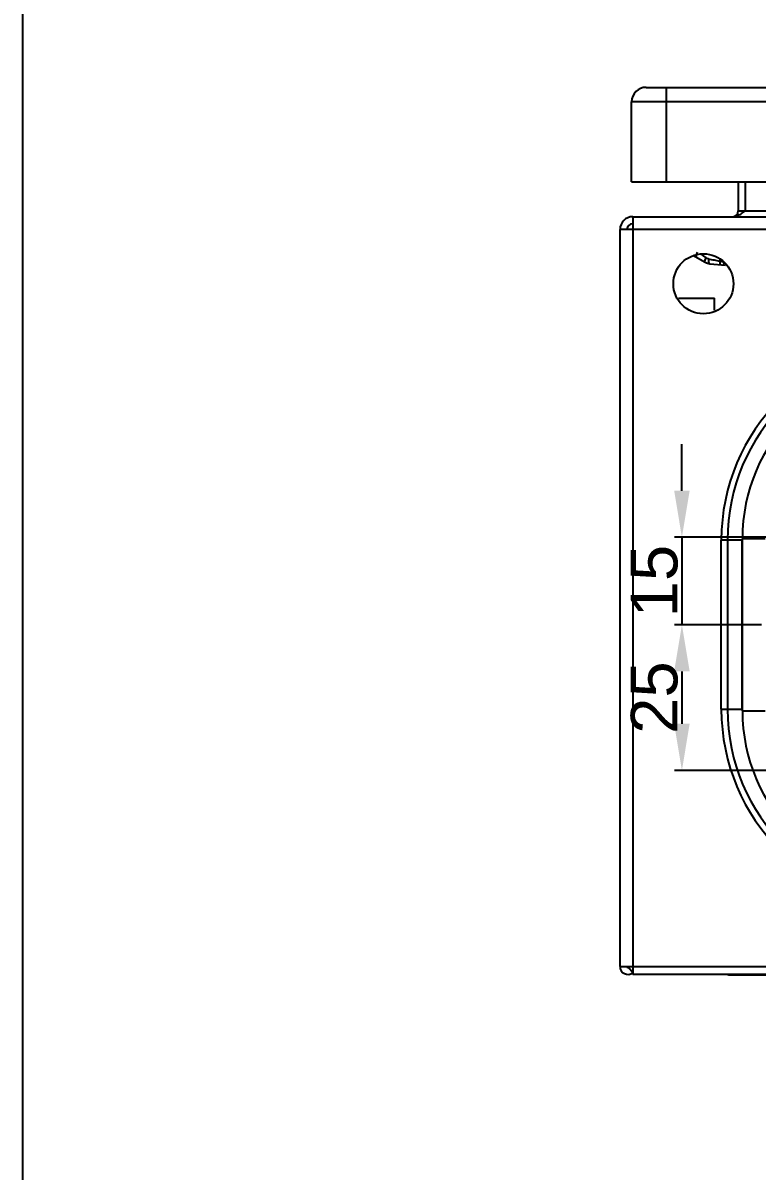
# Model space of a CAD drawing. Header units: millimetres. Extents: x 46697 to 51381, y 25488 to 34806.
# Drawn here: x 50590 to 50716, y 28174.9 to 28371.9 of the extents above; entities that cross this region are included whole.
import ezdxf

# ---------------------------------------------------------------- set-up
doc = ezdxf.new("R2010")
doc.units = ezdxf.units.MM
doc.layers.add('! NO PLOT !', color=7, linetype='Continuous', true_color=0xff75dd, plot=False)
doc.layers.add('000-KOTIRANJE', color=254, linetype='Continuous', lineweight=5)
doc.layers.add('000-PI-ORMAR', color=51, linetype='Continuous')
doc.styles.get("Standard").update_dxf_attribs({"font": 'arial.ttf'})
doc.dimstyles.new('ISO-25-lb', dxfattribs={"dimtxt": 8, "dimasz": 8, "dimexe": 1.25, "dimexo": 0.625, "dimtad": 1, "dimdec": 1, "dimtxsty": 'Standard', "dimcen": 5, "dimadec": 0, "dimazin": 0, "dimtfac": 1, "dimtdec": 1, "dimtmove": 0, "dimatfit": 3, "dimfxl": 1, "dimarcsym": 0})

# ---------------------------------------------------------------- blocks, each defined once
blk = doc.blocks.new('NSYCRN325150_bottom')
at = {"layer": '000-PI-ORMAR'}
for p, q in [((49561.72, 30888.93), (49801.72, 30888.93)), ((49565.22, 30872.73), (49565.22, 30888.93)), ((49559.22, 30872.73), (49559.22, 30886.43)), ((49804.22, 30886.43), (49559.22, 30886.43)), ((49559.22, 30872.73), (49804.22, 30872.73)), ((49577.52, 30872.73), (49577.52, 30867.73)), ((49578.72, 30872.73), (49578.72, 30867.73)), ((49577.52, 30867.73), (49786.92, 30867.73)), ((49559.42, 30866.73), (49559.42, 30736.72)), ((49559.42, 30866.73), (49805.02, 30866.73)), ((49557.22, 30738.07), (49557.22, 30864.53)), ((49807.22, 30864.53), (49557.22, 30864.53)), ((49569.72, 30860.15), (49571.84, 30858.92)), ((49570.17, 30859.94), (49570.35, 30859.79)), ((49570.35, 30859.79), (49570.35, 30859.79)), ((49570.35, 30859.79), (49570.39, 30859.76)), ((49570.39, 30859.76), (49570.49, 30859.7)), ((49572.65, 30858.66), (49575.3, 30858.41)), ((49574.38, 30859.05), (49574.38, 30859.44)), ((49575.02, 30858.44), (49575.07, 30858.93)), ((49567.28, 30852.73), (49573.42, 30852.73)), ((49573.42, 30850.7), (49573.42, 30852.73)), ((49574.6, 30782.22), (49574.6, 30811.22)), ((49578.19, 30811.22), (49574.6, 30811.22)), ((49575.66, 30811.22), (49575.66, 30782.22)), ((49578.19, 30782.22), (49578.19, 30811.22)), ((49578.22, 30781.97), (49578.22, 30811.47)), ((49582.1, 30811.47), (49578.22, 30811.47)), ((49574.6, 30782.22), (49578.19, 30782.22)), ((49578.22, 30781.97), (49582.1, 30781.97)), ((49557.22, 30738.07), (49806.02, 30738.07)), ((49558.67, 30737.95), (49559.42, 30737.02)), ((49805.87, 30736.72), (49559.42, 30736.72)), ((49576.3, 30736.62), (49588.14, 30736.62))]:
    blk.add_line(p, q, dxfattribs=at)
blk.add_circle((49571.52, 30855.23), 5.15, dxfattribs=at)
for centre, radius, start, end in [((49561.72, 30886.43), 2.5, 90, 180), ((49576.52, 30867.73), 1, 270, 0), ((49559.42, 30864.53), 2.2, 90, 180), ((49559.42, 30864.53), 1, 90, 180), ((49572.37, 30862.87), 3.68, 236.8301, 240.0076), ((49567.72, 30854.96), 6.32, 54.8801, 57.0174), ((49564.51, 30850.41), 11.89, 53.9371, 54.8828), ((49572.84, 30860.65), 2, 240, 264.5), ((49608.72, 30811.22), 34.12, 90, 180), ((49608.72, 30811.22), 33.06, 90, 180), ((49608.22, 30811.47), 30, 90, 180), ((49608.72, 30811.22), 30.53, 179.5261, 180), ((49608.72, 30782.22), 34.12, 180, 270), ((49608.72, 30782.22), 33.06, 180, 270), ((49608.72, 30782.22), 30.53, 180, 180.4739), ((49608.22, 30781.97), 30, 180, 270), ((49558.57, 30738.07), 1.35, 180, 308.8418), ((49558.57, 30738.07), 0.152, 180, 0), ((49576.3, 30738.62), 2, 253.4183, 270)]:
    blk.add_arc(centre, radius, start, end, dxfattribs=at)
for points, knots in [([(49577.81, 30867.13), (49577.89, 30867.17), (49578.2, 30867.36), (49578.5, 30867.57), (49578.72, 30867.73)], [0, 0, 0, 0, 0.242954, 1, 1, 1, 1]), ([(49576.52, 30866.73), (49576.74, 30866.73), (49577.2, 30866.81), (49577.61, 30867.01), (49577.81, 30867.13)], [0, 0, 0, 0, 0.479972, 1, 1, 1, 1]), ([(49570.35, 30859.79), (49570.34, 30859.81), (49570.31, 30859.88), (49570.31, 30859.94), (49570.32, 30859.98)], [0, 0, 0, 0, 0.406832, 1, 1, 1, 1]), ([(49570.32, 30859.98), (49570.32, 30860.03), (49570.34, 30860.13), (49570.4, 30860.35), (49570.48, 30860.52), (49570.54, 30860.63)], [0, 0, 0, 0, 0.207483, 0.454403, 1, 1, 1, 1]), ([(49571.84, 30858.92), (49571.83, 30858.93), (49571.81, 30858.96), (49571.79, 30859.01), (49571.79, 30859.09), (49571.8, 30859.19), (49571.83, 30859.3), (49571.88, 30859.47), (49571.94, 30859.59), (49571.98, 30859.67)], [0, 0, 0, 0, 0.055621, 0.127325, 0.223592, 0.345765, 0.49151, 0.654342, 1, 1, 1, 1]), ([(49572.46, 30859.45), (49572.42, 30859.46), (49572.25, 30859.51), (49572.09, 30859.59), (49571.98, 30859.67)], [0, 0, 0, 0, 0.249433, 1, 1, 1, 1]), ([(49572.65, 30858.66), (49572.64, 30858.66), (49572.6, 30858.68), (49572.55, 30858.73), (49572.52, 30858.81), (49572.48, 30858.91), (49572.46, 30859.03), (49572.45, 30859.21), (49572.45, 30859.35), (49572.46, 30859.45)], [0, 0, 0, 0, 0.058222, 0.132697, 0.232076, 0.357269, 0.5051, 0.667585, 1, 1, 1, 1]), ([(49574.38, 30859.05), (49574.06, 30859.12), (49573.42, 30859.25), (49572.78, 30859.38), (49572.46, 30859.45)], [0, 0, 0, 0, 0.500109, 1, 1, 1, 1]), ([(49574.53, 30858.48), (49574.51, 30858.48), (49574.49, 30858.49), (49574.45, 30858.53), (49574.43, 30858.59), (49574.4, 30858.66), (49574.39, 30858.75), (49574.38, 30858.88), (49574.38, 30858.99), (49574.38, 30859.05)], [0, 0, 0, 0, 0.058224, 0.132702, 0.232083, 0.357276, 0.505105, 0.667587, 1, 1, 1, 1]), ([(49574.87, 30858.96), (49574.83, 30858.97), (49574.67, 30859), (49574.51, 30859.04), (49574.38, 30859.05)], [0, 0, 0, 0, 0.25122, 1, 1, 1, 1])]:
    blk.add_open_spline(points, degree=3, knots=knots, dxfattribs=at)
for points in [[(49570.35, 30859.79), (49570.29, 30859.83), (49570.22, 30859.88), (49570.16, 30859.93)], [(49571.98, 30859.67), (49571.82, 30859.79), (49571.67, 30859.91), (49571.51, 30860.02)], [(49575.07, 30858.93), (49575, 30858.94), (49574.94, 30858.95), (49574.87, 30858.96)]]:
    blk.add_open_spline(points, degree=3, dxfattribs=at)
blk = doc.blocks.new('*D341')
at = {"layer": '000-KOTIRANJE', "color": 0, "linetype": 'Continuous', "lineweight": -2, "ltscale": 0.25, "transparency": 16777216}
for p, q in [((50703.08, 28291.61), (50703.08, 28299.61)), ((50746.72, 28283.61), (50701.83, 28283.61)), ((50703.08, 28283.61), (50703.08, 28268.61)), ((50716.72, 28268.61), (50701.83, 28268.61)), ((50703.08, 28260.61), (50703.08, 28252.61))]:
    blk.add_line(p, q, dxfattribs=at)
at = {"layer": '000-KOTIRANJE', "color": 0, "ltscale": 0.25, "transparency": 16777216}
for points in [[(50701.75, 28291.61), (50704.41, 28291.61), (50703.08, 28283.61)], [(50701.75, 28260.61), (50704.41, 28260.61), (50703.08, 28268.61)]]:
    blk.add_solid(points, dxfattribs=at)
at = {"layer": 'Defpoints', "color": 0, "ltscale": 0.25, "transparency": 16777216}
for p in [(50747.34, 28283.61), (50703.08, 28268.61), (50717.34, 28268.61)]:
    blk.add_point(p, dxfattribs=at)
at = {"layer": '000-KOTIRANJE', "color": 0, "ltscale": 0.25, "transparency": 16777216, "insert": (50698.37, 28276.11), "char_height": 8, "attachment_point": 5, "rotation": 90}
blk.add_mtext('15', dxfattribs=at)
blk = doc.blocks.new('*D368')
at = {"layer": '000-KOTIRANJE', "color": 0, "linetype": 'Continuous', "lineweight": -2, "ltscale": 0.25, "transparency": 16777216}
for p, q in [((50716.72, 28268.61), (50701.83, 28268.61)), ((50703.08, 28260.61), (50703.08, 28251.61)), ((50731.72, 28243.61), (50701.83, 28243.61))]:
    blk.add_line(p, q, dxfattribs=at)
at = {"layer": '000-KOTIRANJE', "color": 0, "ltscale": 0.25, "transparency": 16777216}
for points in [[(50701.75, 28260.61), (50704.41, 28260.61), (50703.08, 28268.61)], [(50701.75, 28251.61), (50704.41, 28251.61), (50703.08, 28243.61)]]:
    blk.add_solid(points, dxfattribs=at)
at = {"layer": 'Defpoints', "color": 0, "ltscale": 0.25, "transparency": 16777216}
for p in [(50717.34, 28268.61), (50703.08, 28243.61), (50732.34, 28243.61)]:
    blk.add_point(p, dxfattribs=at)
at = {"layer": '000-KOTIRANJE', "color": 0, "ltscale": 0.25, "transparency": 16777216, "insert": (50698.37, 28256.11), "char_height": 8, "attachment_point": 5, "rotation": 90}
blk.add_mtext('25', dxfattribs=at)

msp = doc.modelspace()

# ---------------------------------------------------------------- linework, layer by layer
at = {"layer": '! NO PLOT !', "ltscale": 0.25}
msp.add_lwpolyline([(50590.03, 28632.57), (51220.34, 28632.57), (51219.66, 28082.93), (51027.51, 28082.78), (51027.52, 27977.87), (50590.03, 27977.93), (50590.03, 28632.57)], dxfattribs=at)

# ---------------------------------------------------------------- block references
at = {"layer": '000-PI-ORMAR'}
msp.add_blockref('NSYCRN325150_bottom', (1135.24, -2528.11), dxfattribs=at)

# ---------------------------------------------------------------- dimensions: what is measured, and where the dimension line sits
at = {"layer": '000-KOTIRANJE', "ltscale": 0.25}
for base, p1, p2, picture, middle in [((50703.08, 28268.61), (50747.34, 28283.61), (50717.34, 28268.61), '*D341', (50698.37, 28276.11)), ((50703.08, 28243.61), (50717.34, 28268.61), (50732.34, 28243.61), '*D368', (50698.37, 28256.11))]:
    dim = msp.add_linear_dim(base=base, p1=p1, p2=p2, angle=90, dimstyle='ISO-25-lb', dxfattribs=at)
    dim.commit()
    dim.dimension.update_dxf_attribs({"geometry": picture, "text_midpoint": middle})

doc.saveas('drawing.dxf')
